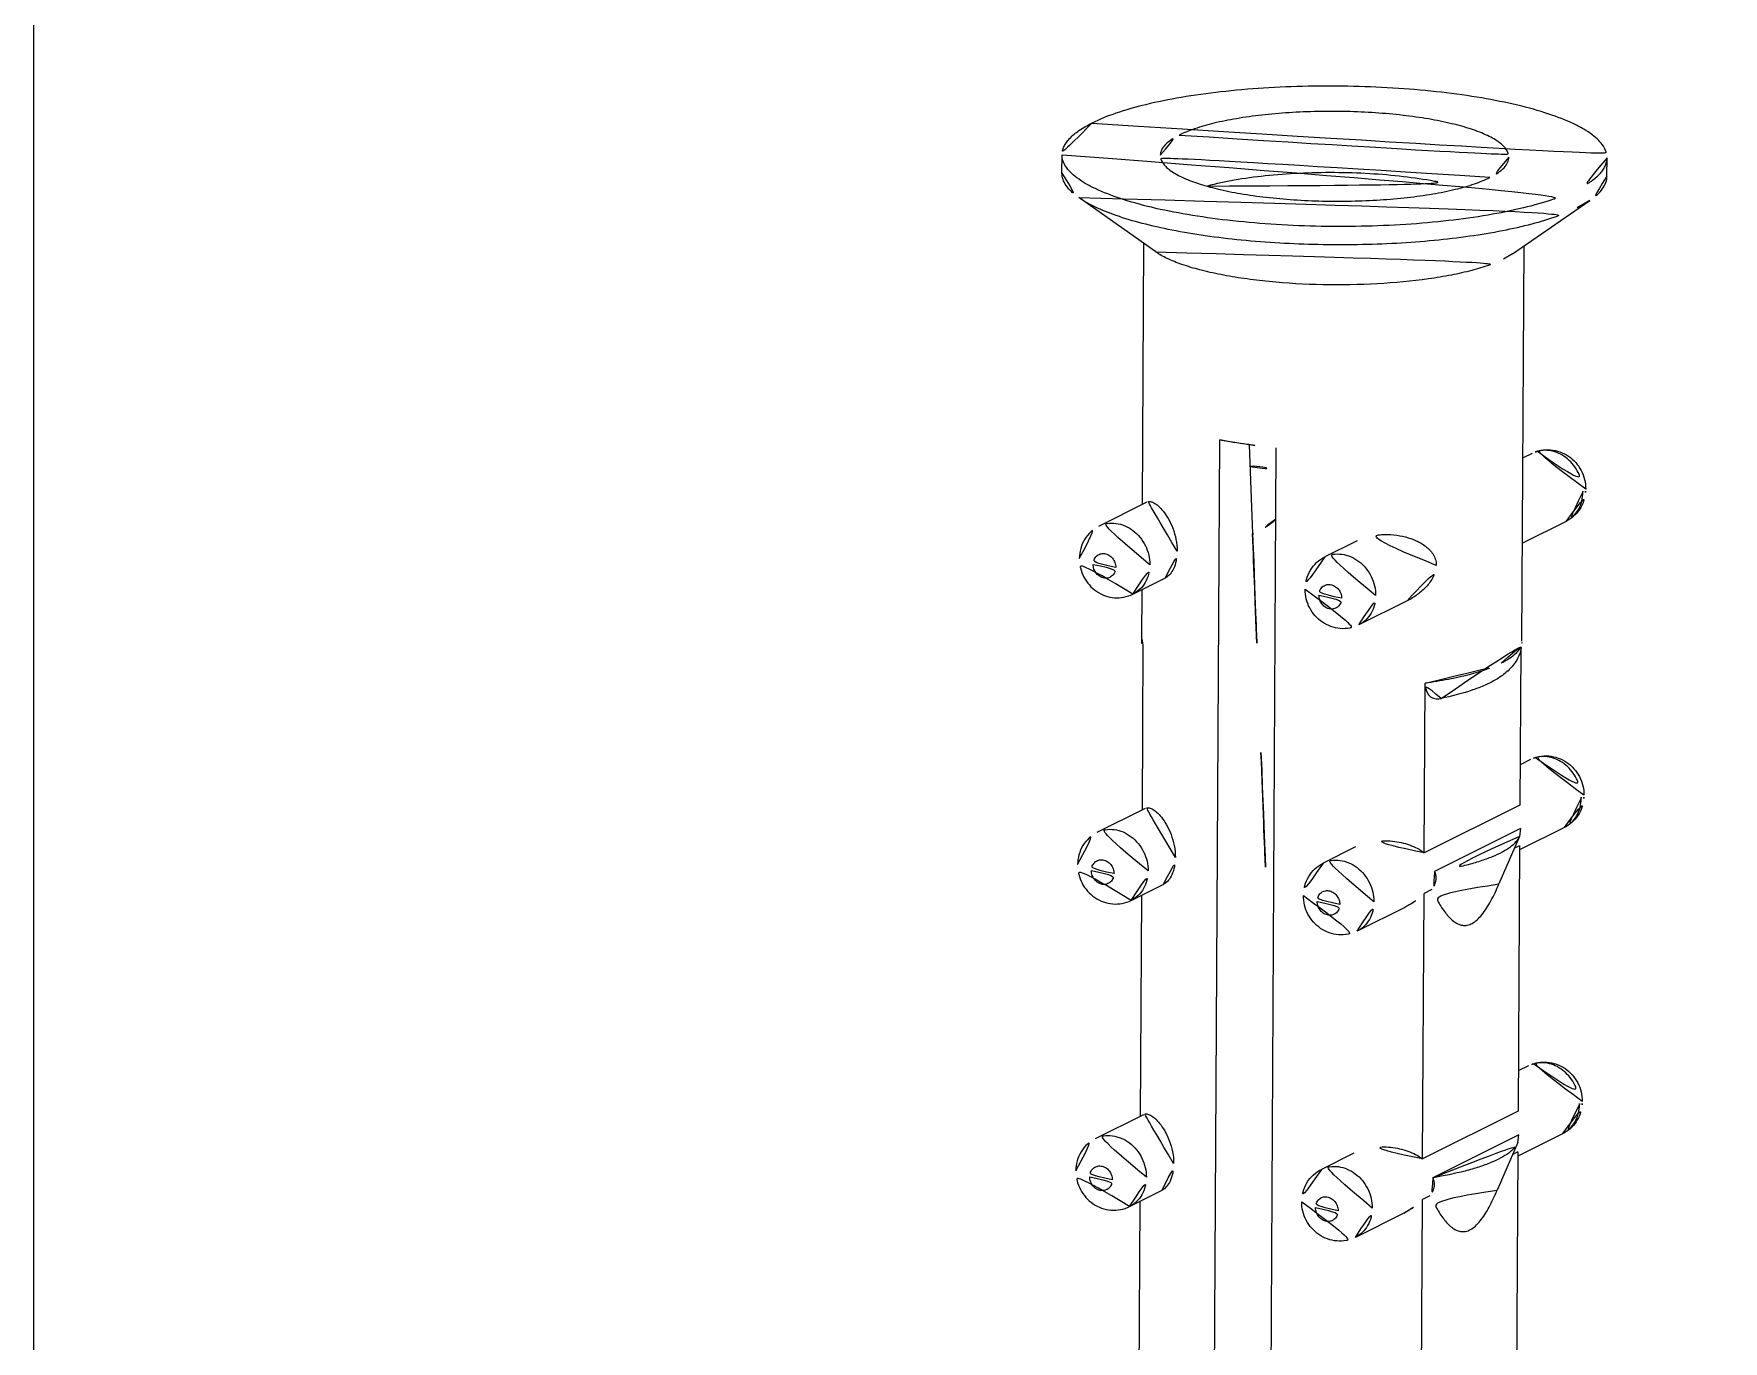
# Model space of a CAD drawing. Extents: x 16296660632 to 16296679688, y -37409620961 to -37409616551.
# Drawn here: x 16296679133.55 to 16296679160.21, y -37409617701.56 to -37409617680.94 of the extents above; entities that cross this region are included whole.
import ezdxf

# ---------------------------------------------------------------- set-up
doc = ezdxf.new("R2010")
doc.units = 0
doc.header["$LTSCALE"] = 10
doc.header["$MEASUREMENT"] = 0
doc.layers.get('0').update_dxf_attribs({"linetype": 'CONTINUOUS'})
doc.layers.add('02___PRT_ALL_AXES', color=7, linetype='CONTINUOUS')

msp = doc.modelspace()

# ---------------------------------------------------------------- linework, layer by layer
at = {"color": 7, "linetype": 'Continuous'}
for p, q in [((16296679152.10083, -37409617716.62088), (16296679152.265369, -37409617687.343742)), ((16296679152.729971, -37409617687.418373), (16296679152.78302, -37409617688.822746)), ((16296679152.991671, -37409617716.742577), (16296679153.15621, -37409617687.465439)), ((16296679151.03348, -37409617690.484352), (16296679151.05298, -37409617690.573547)), ((16296679157.033381, -37409617690.518806), (16296679157.033381, -37409617690.518066)), ((16296679157.010691, -37409617693.474113), (16296679155.65484, -37409617694.15184)), ((16296679157.010691, -37409617693.474113), (16296679156.99596, -37409617693.597717)), ((16296679156.995991, -37409617693.597557), (16296679156.670799, -37409617694.348938)), ((16296679156.995251, -37409617693.744698), (16296679156.91493, -37409617693.784843)), ((16296679155.6089, -37409617694.437668), (16296679155.48852, -37409617694.497841)), ((16296679156.98354, -37409617698.305313), (16296679155.627689, -37409617698.983047)), ((16296679156.968809, -37409617698.42894), (16296679156.98354, -37409617698.305313)), ((16296679156.96883, -37409617698.428772), (16296679156.64365, -37409617699.180153)), ((16296679156.9681, -37409617698.575897), (16296679156.887779, -37409617698.616051)), ((16296679155.581751, -37409617699.268883), (16296679155.46137, -37409617699.329063))]:
    msp.add_line(p, q, dxfattribs=at)
msp.add_lwpolyline([(16296679186.86693, -37409617723.429443), (16296679133.55056, -37409617723.429443), (16296679133.55056, -37409617641.089737), (16296679186.86693, -37409617641.089737)], close=True)
for centre, radius, start, end in [((16296679157.392731, -37409617687.955231), 0.447859, 105.0907784, 116.5406147), ((16296679157.36285, -37409617688.160843), 0.632541, 359.6900716, 3.3253834), ((16296679157.43458, -37409617688.114418), 0.604471, 354.7316924, 359.6765207), ((16296679156.831949, -37409617690.516869), 0.201441, 350.7530369, 359.4483311), ((16296681129.2013, -37409617615.998993), 1977.757652, 182.210250721, 182.346745411), ((16296679157.36558, -37409617692.786438), 0.447859, 105.0907784, 116.5406147), ((16296679157.335699, -37409617692.99205), 0.632541, 359.6900716, 3.3253834), ((16296679157.407431, -37409617692.945633), 0.604471, 354.7316924, 359.6765207), ((16296679157.33843, -37409617697.617653), 0.447859, 105.0907784, 116.5406147), ((16296679157.30855, -37409617697.823273), 0.632541, 359.6900716, 3.3253834), ((16296679157.38028, -37409617697.77684), 0.604471, 354.7316924, 359.6765207)]:
    msp.add_arc(centre, radius, start, end, dxfattribs=at)
for points, knots in [([(16296679151.626539, -37409617682.533241), (16296679151.70442, -37409617682.494308), (16296679151.88389, -37409617682.423599), (16296679152.18593, -37409617682.339127), (16296679152.53989, -37409617682.268494), (16296679152.93609, -37409617682.213783), (16296679153.36381, -37409617682.176651), (16296679153.81122, -37409617682.158203), (16296679154.26597, -37409617682.158981), (16296679154.715481, -37409617682.17897), (16296679155.14731, -37409617682.21759), (16296679155.549549, -37409617682.273697), (16296679155.911249, -37409617682.345619), (16296679156.222509, -37409617682.431259), (16296679156.44458, -37409617682.515953), (16296679156.58864, -37409617682.591026), (16296679156.673281, -37409617682.646072), (16296679156.740259, -37409617682.70282), (16296679156.789221, -37409617682.761238), (16296679156.81951, -37409617682.821472), (16296679156.826389, -37409617682.863457), (16296679156.826269, -37409617682.8834)], [0, 0, 0, 0, 0.047875552, 0.105682441, 0.172286466, 0.246166262, 0.32549361, 0.408250515, 0.492298473, 0.575455552, 0.655569983, 0.730594545, 0.798663888, 0.858182694, 0.907945264, 0.92896365, 0.947396828, 0.963346738, 0.977068785, 0.989033275, 1, 1, 1, 1]), ([(16296679151.326389, -37409617682.852402), (16296679151.32655, -37409617682.824013), (16296679151.34244, -37409617682.7621), (16296679151.40514, -37409617682.678886), (16296679151.502399, -37409617682.60054), (16296679151.581829, -37409617682.555588), (16296679151.626539, -37409617682.533241)], [0, 0, 0, 0, 0.186145526, 0.403764732, 0.672393075, 1, 1, 1, 1]), ([(16296679156.526131, -37409617683.20256), (16296679156.44824, -37409617683.241493), (16296679156.26877, -37409617683.31221), (16296679155.96673, -37409617683.396683), (16296679155.61277, -37409617683.467323), (16296679155.21657, -37409617683.522034), (16296679154.78886, -37409617683.559151), (16296679154.34145, -37409617683.577606), (16296679153.88669, -37409617683.57682), (16296679153.437189, -37409617683.556831), (16296679153.00535, -37409617683.518219), (16296679152.603109, -37409617683.462097), (16296679152.241421, -37409617683.39019), (16296679151.930149, -37409617683.30455), (16296679151.70808, -37409617683.219849), (16296679151.56403, -37409617683.144783), (16296679151.479389, -37409617683.089737), (16296679151.412399, -37409617683.03299), (16296679151.36344, -37409617682.974571), (16296679151.333151, -37409617682.914337), (16296679151.326269, -37409617682.872337), (16296679151.326389, -37409617682.852402)], [0, 0, 0, 0, 0.047875552, 0.105682441, 0.172286466, 0.246166262, 0.32549361, 0.408250515, 0.492298473, 0.575455552, 0.655569983, 0.730594545, 0.798663888, 0.858182694, 0.907945264, 0.92896365, 0.947396828, 0.963346738, 0.977068785, 0.989033275, 1, 1, 1, 1]), ([(16296679152.06863, -37409617683.338089), (16296679152.208179, -37409617683.300636), (16296679152.511101, -37409617683.236839), (16296679152.994699, -37409617683.17144), (16296679153.522591, -37409617683.13224), (16296679154.07304, -37409617683.120987), (16296679154.6234, -37409617683.138237), (16296679155.151051, -37409617683.183182), (16296679155.63426, -37409617683.253853), (16296679155.93675, -37409617683.320938), (16296679156.076059, -37409617683.359909)], [0, 0, 0, 0, 0.10723184, 0.229384911, 0.361946773, 0.499860382, 0.637792109, 0.770408355, 0.892646223, 1, 1, 1, 1]), ([(16296679156.826269, -37409617682.8834), (16296679156.826111, -37409617682.911797), (16296679156.810221, -37409617682.973701), (16296679156.74752, -37409617683.056923), (16296679156.650261, -37409617683.135262), (16296679156.570829, -37409617683.180222), (16296679156.526131, -37409617683.20256)], [0, 0, 0, 0, 0.186145526, 0.403764732, 0.672393075, 1, 1, 1, 1]), ([(16296679152.265369, -37409617687.343742), (16296679152.40671, -37409617687.371536), (16296679152.702841, -37409617687.419594), (16296679153.001011, -37409617687.45208), (16296679153.15621, -37409617687.465439)], [0, 0, 0, 0, 0.480442195, 1, 1, 1, 1]), ([(16296679158.03904, -37409617688.117844), (16296679158.03933, -37409617688.067223), (16296679158.02714, -37409617687.965393), (16296679157.97278, -37409617687.821854), (16296679157.885679, -37409617687.695381), (16296679157.770901, -37409617687.593842), (16296679157.634871, -37409617687.524094), (16296679157.485821, -37409617687.491577), (16296679157.33379, -37409617687.499573), (16296679157.237419, -37409617687.532173), (16296679157.19261, -37409617687.554558)], [0, 0, 0, 0, 0.125412163, 0.251172451, 0.376846193, 0.502210914, 0.627115299, 0.751613101, 0.875868664, 1, 1, 1, 1]), ([(16296679157.27614, -37409617687.522812), (16296679157.315281, -37409617687.51226), (16296679157.39793, -37409617687.501572), (16296679157.523439, -37409617687.517899), (16296679157.64518, -37409617687.565041), (16296679157.79484, -37409617687.665901), (16296679157.93911, -37409617687.850479), (16296679157.989031, -37409617688.032692), (16296679157.994329, -37409617688.124153)], [0, 0, 0, 0, 0.114836293, 0.232872755, 0.355002748, 0.481207114, 0.740522847, 1, 1, 1, 1]), ([(16296679157.99538, -37409617688.164261), (16296679157.99511, -37409617688.21347), (16296679157.983141, -37409617688.310471), (16296679157.92977, -37409617688.444191), (16296679157.84437, -37409617688.554749), (16296679157.769171, -37409617688.60791), (16296679157.729151, -37409617688.627922)], [0, 0, 0, 0, 0.26305497, 0.516337838, 0.760764768, 1, 1, 1, 1]), ([(16296679157.729151, -37409617688.62793), (16296679157.77187, -37409617688.606583), (16296679157.852131, -37409617688.55233), (16296679157.94722, -37409617688.442841), (16296679158.01174, -37409617688.312714), (16296679158.032089, -37409617688.217781), (16296679158.036501, -37409617688.169922)], [0, 0, 0, 0, 0.24938222, 0.499005027, 0.74905058, 1, 1, 1, 1]), ([(16296679150.04846, -37409617689.212883), (16296679150.04875, -37409617689.160477), (16296679150.062981, -37409617689.055389), (16296679150.12524, -37409617688.909492), (16296679150.224819, -37409617688.786346), (16296679150.31179, -37409617688.726051), (16296679150.358351, -37409617688.702782)], [0, 0, 0, 0, 0.250995241, 0.50113091, 0.750689667, 1, 1, 1, 1]), ([(16296679151.161119, -37409617689.312477), (16296679151.161409, -37409617689.261108), (16296679151.14921, -37409617689.157013), (16296679151.09589, -37409617689.009087), (16296679151.01088, -37409617688.876633), (16296679150.899771, -37409617688.768539), (16296679150.769711, -37409617688.692123), (16296679150.62915, -37409617688.652893), (16296679150.48769, -37409617688.654114), (16296679150.398861, -37409617688.682533), (16296679150.358351, -37409617688.702789)], [0, 0, 0, 0, 0.129451959, 0.261224906, 0.393027892, 0.522644409, 0.648310085, 0.769235401, 0.885888901, 1, 1, 1, 1]), ([(16296679152.78302, -37409617688.822746), (16296679152.79393, -37409617689.110687), (16296679152.837641, -37409617690.262238), (16296679152.881729, -37409617691.413773), (16296679152.91515, -37409617692.277367)], [0, 0, 0, 0, 0.250045396, 1, 1, 1, 1]), ([(16296679150.89489, -37409617689.776154), (16296679150.85008, -37409617689.798553), (16296679150.75371, -37409617689.831146), (16296679150.601669, -37409617689.839127), (16296679150.4526, -37409617689.80661), (16296679150.316549, -37409617689.736847), (16296679150.20178, -37409617689.635277), (16296679150.1147, -37409617689.50882), (16296679150.06035, -37409617689.365303), (16296679150.04817, -37409617689.263481), (16296679150.04846, -37409617689.212883)], [0, 0, 0, 0, 0.124126653, 0.248392657, 0.372910641, 0.497833568, 0.623206885, 0.748876612, 0.874606125, 1, 1, 1, 1]), ([(16296679150.62307, -37409617689.354637), (16296679150.623211, -37409617689.328987), (16296679150.61392, -37409617689.276939), (16296679150.575491, -37409617689.208618), (16296679150.517639, -37409617689.157784), (16296679150.448021, -37409617689.132248), (16296679150.376551, -37409617689.137177), (16296679150.31547, -37409617689.173141), (16296679150.27561, -37409617689.233307), (16296679150.26687, -37409617689.281479), (16296679150.266729, -37409617689.305962)], [0, 0, 0, 0, 0.13222119, 0.266287333, 0.39709956, 0.521213518, 0.638907507, 0.754510424, 0.873783701, 1, 1, 1, 1]), ([(16296679153.92169, -37409617689.18956), (16296679153.875139, -37409617689.21283), (16296679153.78817, -37409617689.273117), (16296679153.68858, -37409617689.396263), (16296679153.62632, -37409617689.54216), (16296679153.612089, -37409617689.647247), (16296679153.611799, -37409617689.699654)], [0, 0, 0, 0, 0.249297278, 0.498857891, 0.749003889, 1, 1, 1, 1]), ([(16296679154.724461, -37409617689.799263), (16296679154.724751, -37409617689.747887), (16296679154.712549, -37409617689.643791), (16296679154.659229, -37409617689.495872), (16296679154.574221, -37409617689.363411), (16296679154.46311, -37409617689.255318), (16296679154.33305, -37409617689.178886), (16296679154.19249, -37409617689.139664), (16296679154.051029, -37409617689.140892), (16296679153.9622, -37409617689.169312), (16296679153.92169, -37409617689.18956)], [0, 0, 0, 0, 0.129451958, 0.261224906, 0.393027891, 0.522644409, 0.648310085, 0.769235401, 0.885888901, 1, 1, 1, 1]), ([(16296679150.266729, -37409617689.305962), (16296679150.26659, -37409617689.331596), (16296679150.275881, -37409617689.383659), (16296679150.31431, -37409617689.451973), (16296679150.37216, -37409617689.502823), (16296679150.44178, -37409617689.528351), (16296679150.51325, -37409617689.523407), (16296679150.574329, -37409617689.487457), (16296679150.614189, -37409617689.427292), (16296679150.622931, -37409617689.379112), (16296679150.62307, -37409617689.354637)], [0, 0, 0, 0, 0.13221819, 0.266285748, 0.397098632, 0.521213565, 0.638908393, 0.75451196, 0.873786294, 1, 1, 1, 1]), ([(16296679150.89488, -37409617689.776154), (16296679150.93491, -37409617689.756126), (16296679151.010111, -37409617689.702972), (16296679151.09551, -37409617689.592407), (16296679151.14888, -37409617689.458687), (16296679151.160839, -37409617689.361687), (16296679151.161119, -37409617689.312477)], [0, 0, 0, 0, 0.239235232, 0.483662162, 0.73694503, 1, 1, 1, 1]), ([(16296679153.611799, -37409617689.699654), (16296679153.611509, -37409617689.750267), (16296679153.623699, -37409617689.852097), (16296679153.678061, -37409617689.995644), (16296679153.76516, -37409617690.122108), (16296679153.87993, -37409617690.223648), (16296679154.01597, -37409617690.293404), (16296679154.16502, -37409617690.325897), (16296679154.317051, -37409617690.317917), (16296679154.41342, -37409617690.285316), (16296679154.458229, -37409617690.262932)], [0, 0, 0, 0, 0.125412162, 0.251172451, 0.376846193, 0.502210914, 0.627115299, 0.751613101, 0.875868664, 1, 1, 1, 1]), ([(16296679153.83007, -37409617689.79274), (16296679153.829929, -37409617689.818382), (16296679153.83922, -37409617689.870438), (16296679153.87764, -37409617689.938751), (16296679153.935499, -37409617689.989601), (16296679154.005119, -37409617690.015129), (16296679154.07659, -37409617690.010193), (16296679154.137671, -37409617689.974243), (16296679154.17753, -37409617689.91407), (16296679154.18627, -37409617689.865891), (16296679154.186411, -37409617689.841423)], [0, 0, 0, 0, 0.132218383, 0.26628557, 0.397098539, 0.521213399, 0.638908307, 0.754511804, 0.873786469, 1, 1, 1, 1]), ([(16296679154.186411, -37409617689.841423), (16296679154.18655, -37409617689.815773), (16296679154.177259, -37409617689.763718), (16296679154.13883, -37409617689.695396), (16296679154.08098, -37409617689.644547), (16296679154.01136, -37409617689.619034), (16296679153.93989, -37409617689.623962), (16296679153.878811, -37409617689.65992), (16296679153.838949, -37409617689.720078), (16296679153.83021, -37409617689.768257), (16296679153.83007, -37409617689.79274)], [0, 0, 0, 0, 0.132221257, 0.26628734, 0.397099522, 0.521213448, 0.638907473, 0.75451043, 0.873783761, 1, 1, 1, 1]), ([(16296679154.45822, -37409617690.262917), (16296679154.498249, -37409617690.242912), (16296679154.57345, -37409617690.189751), (16296679154.65885, -37409617690.079193), (16296679154.712219, -37409617689.945473), (16296679154.72418, -37409617689.848457), (16296679154.724461, -37409617689.799263)], [0, 0, 0, 0, 0.239235232, 0.483662162, 0.73694503, 1, 1, 1, 1]), ([(16296679151.03348, -37409617690.484352), (16296679151.033409, -37409617690.496857), (16296679151.034731, -37409617690.54644), (16296679151.042589, -37409617690.595818), (16296679151.05183, -37409617690.631729)], [0, 0, 0, 0, 0.252143014, 1, 1, 1, 1]), ([(16296679155.759979, -37409617691.420067), (16296679155.918341, -37409617691.38755), (16296679156.144939, -37409617691.330948), (16296679156.42503, -37409617691.226753), (16296679156.60478, -37409617691.139603), (16296679156.73835, -37409617691.051392), (16296679156.83268, -37409617690.968597), (16296679156.896799, -37409617690.897324), (16296679156.952471, -37409617690.816017), (16296679156.996981, -37409617690.724876), (16296679157.026279, -37409617690.624474), (16296679157.03318, -37409617690.553963), (16296679157.033381, -37409617690.518066)], [0, 0, 0, 0, 0.288312346, 0.415172977, 0.532420101, 0.643891525, 0.699359369, 0.755882774, 0.814419349, 0.874526973, 0.936014721, 1, 1, 1, 1]), ([(16296679156.70594, -37409617690.866302), (16296679156.7509, -37409617690.843826), (16296679156.831579, -37409617690.798576), (16296679156.932501, -37409617690.720757), (16296679157.00169, -37409617690.639183), (16296679157.02606, -37409617690.578194), (16296679157.030769, -37409617690.54924)], [0, 0, 0, 0, 0.321918083, 0.590635956, 0.812163078, 1, 1, 1, 1]), ([(16296679155.50716, -37409617691.18203), (16296679155.629459, -37409617691.164902), (16296679155.861441, -37409617691.126938), (16296679156.18618, -37409617691.054573), (16296679156.465389, -37409617690.970993), (16296679156.63238, -37409617690.903069), (16296679156.70594, -37409617690.866302)], [0, 0, 0, 0, 0.297801306, 0.56655152, 0.801708571, 1, 1, 1, 1]), ([(16296679155.759939, -37409617691.420082), (16296679155.733379, -37409617691.425552), (16296679155.69235, -37409617691.429718), (16296679155.638599, -37409617691.420059), (16296679155.59948, -37409617691.402771), (16296679155.563021, -37409617691.372223), (16296679155.53215, -37409617691.325104), (16296679155.51116, -37409617691.259758), (16296679155.507, -37409617691.209541), (16296679155.50716, -37409617691.18203)], [0, 0, 0, 0, 0.1974708, 0.29464256, 0.394971035, 0.505331411, 0.636214856, 0.799643005, 1, 1, 1, 1]), ([(16296679158.01189, -37409617692.949043), (16296679158.012171, -37409617692.898438), (16296679157.99999, -37409617692.796593), (16296679157.945629, -37409617692.653061), (16296679157.85853, -37409617692.526604), (16296679157.74375, -37409617692.425049), (16296679157.607719, -37409617692.355301), (16296679157.45867, -37409617692.322792), (16296679157.306629, -37409617692.33078), (16296679157.21027, -37409617692.363373), (16296679157.165461, -37409617692.385773)], [0, 0, 0, 0, 0.125412163, 0.251172451, 0.376846193, 0.502210914, 0.627115299, 0.751613101, 0.875868664, 1, 1, 1, 1]), ([(16296679157.24898, -37409617692.354027), (16296679157.28813, -37409617692.343483), (16296679157.370781, -37409617692.332779), (16296679157.49629, -37409617692.349113), (16296679157.618031, -37409617692.396248), (16296679157.767679, -37409617692.497124), (16296679157.911949, -37409617692.681686), (16296679157.96188, -37409617692.863907), (16296679157.967171, -37409617692.95536)], [0, 0, 0, 0, 0.114836293, 0.232872755, 0.355002748, 0.481207114, 0.740522847, 1, 1, 1, 1]), ([(16296679157.968229, -37409617692.995483), (16296679157.967951, -37409617693.044678), (16296679157.95599, -37409617693.141693), (16296679157.90262, -37409617693.275398), (16296679157.817221, -37409617693.385963), (16296679157.74202, -37409617693.439133), (16296679157.70199, -37409617693.459137)], [0, 0, 0, 0, 0.26305497, 0.516337838, 0.760764768, 1, 1, 1, 1]), ([(16296679157.702, -37409617693.459137), (16296679157.74472, -37409617693.43779), (16296679157.82498, -37409617693.383537), (16296679157.920059, -37409617693.274063), (16296679157.984591, -37409617693.143913), (16296679158.00493, -37409617693.048988), (16296679158.00935, -37409617693.001129)], [0, 0, 0, 0, 0.24938222, 0.499005027, 0.74905058, 1, 1, 1, 1]), ([(16296679151.13397, -37409617694.143692), (16296679151.13426, -37409617694.092323), (16296679151.122061, -37409617693.988228), (16296679151.068741, -37409617693.840302), (16296679150.98373, -37409617693.707848), (16296679150.87262, -37409617693.599747), (16296679150.742559, -37409617693.523331), (16296679150.601999, -37409617693.4841), (16296679150.460541, -37409617693.485321), (16296679150.37171, -37409617693.513741), (16296679150.3312, -37409617693.533997)], [0, 0, 0, 0, 0.129451959, 0.261224906, 0.393027892, 0.522644409, 0.648310085, 0.769235401, 0.885888901, 1, 1, 1, 1]), ([(16296679150.021311, -37409617694.04409), (16296679150.021601, -37409617693.991692), (16296679150.03583, -37409617693.886597), (16296679150.098089, -37409617693.7407), (16296679150.19767, -37409617693.617554), (16296679150.284639, -37409617693.557259), (16296679150.3312, -37409617693.533989)], [0, 0, 0, 0, 0.250995241, 0.50113091, 0.750689667, 1, 1, 1, 1]), ([(16296679156.99589, -37409617693.597717), (16296679156.98266, -37409617693.628273), (16296679156.93984, -37409617693.690071), (16296679156.846491, -37409617693.770767), (16296679156.720249, -37409617693.847832), (16296679156.56218, -37409617693.920639), (16296679156.37373, -37409617693.988533), (16296679156.07029, -37409617694.075447), (16296679155.82592, -37409617694.123978), (16296679155.65484, -37409617694.15184)], [0, 0, 0, 0, 0.067093248, 0.148631885, 0.247367668, 0.364164632, 0.498855896, 0.650665362, 1, 1, 1, 1]), ([(16296679150.595921, -37409617694.185837), (16296679150.59606, -37409617694.160202), (16296679150.586769, -37409617694.108147), (16296679150.54834, -37409617694.039833), (16296679150.49049, -37409617693.988991), (16296679150.42087, -37409617693.963463), (16296679150.3494, -37409617693.968391), (16296679150.288321, -37409617694.004349), (16296679150.248461, -37409617694.064507), (16296679150.239719, -37409617694.112694), (16296679150.23958, -37409617694.137169)], [0, 0, 0, 0, 0.13222119, 0.266287333, 0.39709956, 0.521213518, 0.638907507, 0.754510424, 0.873783701, 1, 1, 1, 1]), ([(16296679153.894541, -37409617694.020767), (16296679153.84798, -37409617694.044037), (16296679153.761021, -37409617694.104332), (16296679153.66143, -37409617694.22747), (16296679153.599171, -37409617694.373367), (16296679153.58494, -37409617694.478462), (16296679153.58465, -37409617694.530869)], [0, 0, 0, 0, 0.249297278, 0.498857891, 0.749003889, 1, 1, 1, 1]), ([(16296679154.697309, -37409617694.63047), (16296679154.697599, -37409617694.579086), (16296679154.68539, -37409617694.475014), (16296679154.63208, -37409617694.32708), (16296679154.54707, -37409617694.194633), (16296679154.435961, -37409617694.086517), (16296679154.305901, -37409617694.010101), (16296679154.165331, -37409617693.970879), (16296679154.02387, -37409617693.972099), (16296679153.935049, -37409617694.000519), (16296679153.894541, -37409617694.020767)], [0, 0, 0, 0, 0.129451958, 0.261224906, 0.393027891, 0.522644409, 0.648310085, 0.769235401, 0.885888901, 1, 1, 1, 1]), ([(16296679150.867729, -37409617694.607361), (16296679150.822929, -37409617694.629761), (16296679150.726561, -37409617694.662354), (16296679150.57452, -37409617694.670341), (16296679150.425449, -37409617694.637833), (16296679150.2894, -37409617694.568047), (16296679150.174629, -37409617694.466492), (16296679150.087549, -37409617694.340027), (16296679150.033199, -37409617694.19651), (16296679150.021021, -37409617694.094688), (16296679150.021311, -37409617694.04409)], [0, 0, 0, 0, 0.124126653, 0.248392657, 0.372910641, 0.497833568, 0.623206885, 0.748876612, 0.874606125, 1, 1, 1, 1]), ([(16296679150.23958, -37409617694.137169), (16296679150.239441, -37409617694.162811), (16296679150.24873, -37409617694.214867), (16296679150.287161, -37409617694.283188), (16296679150.345011, -37409617694.33403), (16296679150.414631, -37409617694.359573), (16296679150.486099, -37409617694.354622), (16296679150.54718, -37409617694.318657), (16296679150.58704, -37409617694.258507), (16296679150.595779, -37409617694.210327), (16296679150.595921, -37409617694.185837)], [0, 0, 0, 0, 0.132221131, 0.266287173, 0.397099323, 0.521213199, 0.638907094, 0.754510036, 0.873782984, 1, 1, 1, 1]), ([(16296679150.867729, -37409617694.607353), (16296679150.907761, -37409617694.587341), (16296679150.98295, -37409617694.53418), (16296679151.068359, -37409617694.423622), (16296679151.121731, -37409617694.289902), (16296679151.13369, -37409617694.192902), (16296679151.13397, -37409617694.143692)], [0, 0, 0, 0, 0.239235232, 0.483662162, 0.73694503, 1, 1, 1, 1]), ([(16296679155.65484, -37409617694.15184), (16296679155.664049, -37409617694.171333), (16296679155.67878, -37409617694.214378), (16296679155.681561, -37409617694.287247), (16296679155.65834, -37409617694.365471), (16296679155.627451, -37409617694.413979), (16296679155.6089, -37409617694.437668)], [0, 0, 0, 0, 0.211627653, 0.441487896, 0.704516923, 1, 1, 1, 1]), ([(16296679153.58465, -37409617694.530869), (16296679153.58436, -37409617694.581467), (16296679153.59655, -37409617694.683319), (16296679153.650909, -37409617694.826851), (16296679153.73801, -37409617694.953323), (16296679153.852779, -37409617695.054863), (16296679153.988819, -37409617695.124611), (16296679154.137871, -37409617695.15712), (16296679154.2899, -37409617695.149132), (16296679154.386271, -37409617695.116539), (16296679154.43107, -37409617695.094139)], [0, 0, 0, 0, 0.125412163, 0.251172451, 0.376846193, 0.502210914, 0.627115299, 0.751613101, 0.875868664, 1, 1, 1, 1]), ([(16296679154.15925, -37409617694.672623), (16296679154.159401, -37409617694.64698), (16296679154.15011, -37409617694.594917), (16296679154.111679, -37409617694.526611), (16296679154.053829, -37409617694.475761), (16296679153.984209, -37409617694.450233), (16296679153.912741, -37409617694.45517), (16296679153.85166, -37409617694.491127), (16296679153.81179, -37409617694.551292), (16296679153.803061, -37409617694.599472), (16296679153.802919, -37409617694.623947)], [0, 0, 0, 0, 0.132221257, 0.26628734, 0.397099522, 0.521213448, 0.638907473, 0.75451043, 0.873783761, 1, 1, 1, 1]), ([(16296679156.668659, -37409617694.353897), (16296679156.63014, -37409617694.442978), (16296679156.569771, -37409617694.571808), (16296679156.477079, -37409617694.730263), (16296679156.4058, -37409617694.831268), (16296679156.331091, -37409617694.913307), (16296679156.253111, -37409617694.972122), (16296679156.17234, -37409617695.003708), (16296679156.09202, -37409617695.004936), (16296679156.017, -37409617694.979683), (16296679155.948, -37409617694.934593), (16296679155.883619, -37409617694.874496), (16296679155.800591, -37409617694.775749), (16296679155.706619, -37409617694.629662), (16296679155.64106, -37409617694.503891), (16296679155.6089, -37409617694.437668)], [0, 0, 0, 0, 0.173087809, 0.253248541, 0.327149648, 0.39319113, 0.450410232, 0.499910326, 0.545212741, 0.590633428, 0.638989322, 0.691185098, 0.747191114, 0.868708797, 1, 1, 1, 1]), ([(16296679153.802919, -37409617694.623947), (16296679153.80278, -37409617694.64959), (16296679153.812071, -37409617694.701653), (16296679153.850491, -37409617694.769974), (16296679153.90835, -37409617694.820808), (16296679153.97797, -37409617694.846336), (16296679154.04944, -37409617694.8414), (16296679154.110519, -37409617694.805443), (16296679154.150379, -37409617694.745293), (16296679154.159121, -37409617694.697113), (16296679154.15925, -37409617694.672623)], [0, 0, 0, 0, 0.13222205, 0.266287787, 0.397099981, 0.521213768, 0.638907688, 0.75451057, 0.873783815, 1, 1, 1, 1]), ([(16296679154.43107, -37409617695.094131), (16296679154.4711, -37409617695.07412), (16296679154.546289, -37409617695.020958), (16296679154.631701, -37409617694.9104), (16296679154.685061, -37409617694.77668), (16296679154.697029, -37409617694.67968), (16296679154.697309, -37409617694.63047)], [0, 0, 0, 0, 0.239235232, 0.483662162, 0.73694503, 1, 1, 1, 1]), ([(16296679157.984739, -37409617697.780251), (16296679157.98502, -37409617697.729637), (16296679157.972839, -37409617697.6278), (16296679157.91847, -37409617697.484268), (16296679157.831381, -37409617697.357803), (16296679157.7166, -37409617697.256264), (16296679157.58057, -37409617697.186508), (16296679157.431511, -37409617697.153999), (16296679157.27948, -37409617697.161987), (16296679157.183121, -37409617697.19458), (16296679157.138309, -37409617697.21698)], [0, 0, 0, 0, 0.125412163, 0.251172451, 0.376846193, 0.502210914, 0.627115299, 0.751613101, 0.875868664, 1, 1, 1, 1]), ([(16296679157.22183, -37409617697.185226), (16296679157.260981, -37409617697.174683), (16296679157.34363, -37409617697.163986), (16296679157.469139, -37409617697.180313), (16296679157.590879, -37409617697.227463), (16296679157.74053, -37409617697.328323), (16296679157.8848, -37409617697.512901), (16296679157.934731, -37409617697.695107), (16296679157.94002, -37409617697.786568)], [0, 0, 0, 0, 0.114836293, 0.232872755, 0.355002748, 0.481207114, 0.740522847, 1, 1, 1, 1]), ([(16296679157.67485, -37409617698.290352), (16296679157.717569, -37409617698.268997), (16296679157.797819, -37409617698.214737), (16296679157.89291, -37409617698.105263), (16296679157.957439, -37409617697.975128), (16296679157.977779, -37409617697.880203), (16296679157.982189, -37409617697.832336)], [0, 0, 0, 0, 0.24938222, 0.499005027, 0.74905058, 1, 1, 1, 1]), ([(16296679157.94108, -37409617697.826683), (16296679157.9408, -37409617697.875893), (16296679157.928841, -37409617697.972893), (16296679157.875469, -37409617698.106613), (16296679157.79007, -37409617698.217171), (16296679157.71487, -37409617698.270332), (16296679157.674841, -37409617698.290337)], [0, 0, 0, 0, 0.26305497, 0.516337838, 0.760764768, 1, 1, 1, 1]), ([(16296679151.106819, -37409617698.974899), (16296679151.107109, -37409617698.923531), (16296679151.0949, -37409617698.819443), (16296679151.04159, -37409617698.671509), (16296679150.956579, -37409617698.539047), (16296679150.845461, -37409617698.430962), (16296679150.71541, -37409617698.354538), (16296679150.574841, -37409617698.315308), (16296679150.43338, -37409617698.316544), (16296679150.344561, -37409617698.344963), (16296679150.30405, -37409617698.365196)], [0, 0, 0, 0, 0.129451959, 0.261224906, 0.393027892, 0.522644409, 0.648310085, 0.769235401, 0.885888901, 1, 1, 1, 1]), ([(16296679149.99416, -37409617698.875298), (16296679149.99445, -37409617698.822899), (16296679150.008671, -37409617698.717812), (16296679150.07093, -37409617698.571907), (16296679150.170521, -37409617698.448769), (16296679150.25749, -37409617698.388474), (16296679150.30405, -37409617698.365196)], [0, 0, 0, 0, 0.250995241, 0.50113091, 0.750689667, 1, 1, 1, 1]), ([(16296679155.627689, -37409617698.983047), (16296679155.798771, -37409617698.955193), (16296679156.04314, -37409617698.906647), (16296679156.346581, -37409617698.819733), (16296679156.535021, -37409617698.751846), (16296679156.6931, -37409617698.679047), (16296679156.81933, -37409617698.60199), (16296679156.912689, -37409617698.521278), (16296679156.955509, -37409617698.459488), (16296679156.96874, -37409617698.428932)], [0, 0, 0, 0, 0.349334638, 0.501144104, 0.635835368, 0.752632332, 0.851368115, 0.932906752, 1, 1, 1, 1]), ([(16296679150.56876, -37409617699.017059), (16296679150.568911, -37409617698.991417), (16296679150.55962, -37409617698.939362), (16296679150.521191, -37409617698.87104), (16296679150.463341, -37409617698.820198), (16296679150.393721, -37409617698.794662), (16296679150.32225, -37409617698.799606), (16296679150.261169, -37409617698.835564), (16296679150.2213, -37409617698.895721), (16296679150.21257, -37409617698.943901), (16296679150.212429, -37409617698.968384)], [0, 0, 0, 0, 0.13222119, 0.266287333, 0.39709956, 0.521213518, 0.638907507, 0.754510424, 0.873783701, 1, 1, 1, 1]), ([(16296679153.86739, -37409617698.851967), (16296679153.820829, -37409617698.875252), (16296679153.73386, -37409617698.935539), (16296679153.634279, -37409617699.058693), (16296679153.57201, -37409617699.204582), (16296679153.557791, -37409617699.309677), (16296679153.557489, -37409617699.362083)], [0, 0, 0, 0, 0.249297278, 0.498857891, 0.749003889, 1, 1, 1, 1]), ([(16296679154.670151, -37409617699.461678), (16296679154.670441, -37409617699.410309), (16296679154.658239, -37409617699.306213), (16296679154.604931, -37409617699.158287), (16296679154.519911, -37409617699.025833), (16296679154.4088, -37409617698.91774), (16296679154.278749, -37409617698.841316), (16296679154.13818, -37409617698.802094), (16296679153.996719, -37409617698.803307), (16296679153.9079, -37409617698.831734), (16296679153.86739, -37409617698.851982)], [0, 0, 0, 0, 0.129451958, 0.261224906, 0.393027891, 0.522644409, 0.648310085, 0.769235401, 0.885888901, 1, 1, 1, 1]), ([(16296679150.84058, -37409617699.438583), (16296679150.79578, -37409617699.460968), (16296679150.699409, -37409617699.493561), (16296679150.547371, -37409617699.501549), (16296679150.3983, -37409617699.469032), (16296679150.262251, -37409617699.399261), (16296679150.14747, -37409617699.297707), (16296679150.0604, -37409617699.171227), (16296679150.00605, -37409617699.027733), (16296679149.99387, -37409617698.925903), (16296679149.99416, -37409617698.875298)], [0, 0, 0, 0, 0.124126653, 0.248392657, 0.372910641, 0.497833568, 0.623206885, 0.748876612, 0.874606125, 1, 1, 1, 1]), ([(16296679150.212429, -37409617698.968384), (16296679150.21229, -37409617698.994034), (16296679150.221581, -37409617699.046082), (16296679150.26, -37409617699.114403), (16296679150.31786, -37409617699.165253), (16296679150.38748, -37409617699.190773), (16296679150.45895, -37409617699.185837), (16296679150.520029, -37409617699.149879), (16296679150.559891, -37409617699.089706), (16296679150.56863, -37409617699.041527), (16296679150.56876, -37409617699.017059)], [0, 0, 0, 0, 0.13222119, 0.266287333, 0.39709956, 0.521213518, 0.638907507, 0.754510424, 0.873783701, 1, 1, 1, 1]), ([(16296679150.84058, -37409617699.438568), (16296679150.88061, -37409617699.418549), (16296679150.955799, -37409617699.365387), (16296679151.04121, -37409617699.254829), (16296679151.09457, -37409617699.121117), (16296679151.106541, -37409617699.024109), (16296679151.106819, -37409617698.974899)], [0, 0, 0, 0, 0.239235232, 0.483662162, 0.73694503, 1, 1, 1, 1]), ([(16296679155.627689, -37409617698.983047), (16296679155.63689, -37409617699.002518), (16296679155.651621, -37409617699.045563), (16296679155.65444, -37409617699.118439), (16296679155.631189, -37409617699.196678), (16296679155.60029, -37409617699.245193), (16296679155.581751, -37409617699.268883)], [0, 0, 0, 0, 0.211465199, 0.441327156, 0.704593952, 1, 1, 1, 1]), ([(16296679153.557489, -37409617699.362083), (16296679153.557211, -37409617699.412682), (16296679153.569401, -37409617699.514526), (16296679153.62376, -37409617699.658058), (16296679153.710859, -37409617699.784523), (16296679153.82563, -37409617699.88607), (16296679153.96166, -37409617699.955818), (16296679154.11072, -37409617699.988327), (16296679154.262751, -37409617699.980339), (16296679154.359119, -37409617699.947746), (16296679154.403919, -37409617699.925346)], [0, 0, 0, 0, 0.125412162, 0.251172451, 0.376846193, 0.502210914, 0.627115299, 0.751613101, 0.875868664, 1, 1, 1, 1]), ([(16296679154.132099, -37409617699.503838), (16296679154.13225, -37409617699.478203), (16296679154.122959, -37409617699.426132), (16296679154.08453, -37409617699.357819), (16296679154.02668, -37409617699.306976), (16296679153.95706, -37409617699.281441), (16296679153.88559, -37409617699.286377), (16296679153.824511, -37409617699.322342), (16296679153.784639, -37409617699.3825), (16296679153.775909, -37409617699.430679), (16296679153.77577, -37409617699.455162)], [0, 0, 0, 0, 0.132221257, 0.26628734, 0.397099522, 0.521213448, 0.638907473, 0.75451043, 0.873783761, 1, 1, 1, 1]), ([(16296679156.64151, -37409617699.185112), (16296679156.602989, -37409617699.274193), (16296679156.54262, -37409617699.403023), (16296679156.44993, -37409617699.561478), (16296679156.378651, -37409617699.662483), (16296679156.30394, -37409617699.744522), (16296679156.22596, -37409617699.803337), (16296679156.145189, -37409617699.834923), (16296679156.064871, -37409617699.836159), (16296679155.989849, -37409617699.81089), (16296679155.920851, -37409617699.765808), (16296679155.856461, -37409617699.705711), (16296679155.773439, -37409617699.606956), (16296679155.67947, -37409617699.460869), (16296679155.613911, -37409617699.335098), (16296679155.581751, -37409617699.268883)], [0, 0, 0, 0, 0.173087809, 0.253248541, 0.327149648, 0.39319113, 0.450410232, 0.499910326, 0.545212741, 0.590633428, 0.638989322, 0.691185098, 0.747191114, 0.868708797, 1, 1, 1, 1]), ([(16296679153.77577, -37409617699.455162), (16296679153.775631, -37409617699.480797), (16296679153.78492, -37409617699.53286), (16296679153.823339, -37409617699.601173), (16296679153.881201, -37409617699.652023), (16296679153.950821, -37409617699.677551), (16296679154.022289, -37409617699.672623), (16296679154.08337, -37409617699.636658), (16296679154.12323, -37409617699.576492), (16296679154.131969, -37409617699.528313), (16296679154.132099, -37409617699.503838)], [0, 0, 0, 0, 0.132221257, 0.26628734, 0.397099522, 0.521213448, 0.638907473, 0.75451043, 0.873783761, 1, 1, 1, 1]), ([(16296679154.403919, -37409617699.925346), (16296679154.443939, -37409617699.905327), (16296679154.51914, -37409617699.852173), (16296679154.604549, -37409617699.741608), (16296679154.657909, -37409617699.607887), (16296679154.66988, -37409617699.510887), (16296679154.670151, -37409617699.461678)], [0, 0, 0, 0, 0.239235232, 0.483662162, 0.73694503, 1, 1, 1, 1])]:
    msp.add_open_spline(points, degree=3, knots=knots, dxfattribs=at)
at = {"layer": '02___PRT_ALL_AXES', "color": 7, "linetype": 'Continuous'}
for p, q in [((16296679149.774771, -37409617683.133614), (16296679149.7764, -37409617682.843727)), ((16296679158.37464, -37409617683.181938), (16296679158.376261, -37409617682.892067)), ((16296679151.25371, -37409617684.375977), (16296679150.03907, -37409617683.518929)), ((16296679156.881821, -37409617684.407623), (16296679158.10602, -37409617683.56427)), ((16296679158.10602, -37409617683.56427), (16296679157.905291, -37409617683.681061)), ((16296679151.04542, -37409617688.359337), (16296679151.068541, -37409617684.245331)), ((16296679156.881821, -37409617684.407623), (16296679156.741779, -37409617684.489098)), ((16296679157.033381, -37409617690.518066), (16296679157.068451, -37409617684.279053)), ((16296679157.19261, -37409617687.554558), (16296679157.049641, -37409617687.62603)), ((16296679150.358351, -37409617688.702782), (16296679151.12112, -37409617688.321503)), ((16296679157.729151, -37409617688.62793), (16296679157.04208, -37409617688.971367)), ((16296679152.783409, -37409617688.832161), (16296679152.80386, -37409617688.821938)), ((16296679154.43434, -37409617688.933296), (16296679153.92169, -37409617689.18956)), ((16296679150.89489, -37409617689.776154), (16296679151.407681, -37409617689.519829)), ((16296679151.03348, -37409617690.484352), (16296679151.037861, -37409617689.704681)), ((16296679155.22098, -37409617689.88166), (16296679154.458229, -37409617690.262932)), ((16296679151.05298, -37409617690.573547), (16296679151.03833, -37409617693.180527)), ((16296679157.012739, -37409617690.63221), (16296679156.99885, -37409617693.10376)), ((16296679155.492121, -37409617693.856911), (16296679155.50716, -37409617691.18203)), ((16296679157.165461, -37409617692.385773), (16296679157.00243, -37409617692.467262)), ((16296679150.3312, -37409617693.533989), (16296679151.093981, -37409617693.15271)), ((16296679156.99885, -37409617693.10376), (16296679155.492121, -37409617693.856911)), ((16296679157.702, -37409617693.459137), (16296679156.994869, -37409617693.812607)), ((16296679154.407101, -37409617693.764557), (16296679153.894541, -37409617694.020767)), ((16296679156.995251, -37409617693.744698), (16296679156.971701, -37409617697.934967)), ((16296679150.867729, -37409617694.607361), (16296679151.38043, -37409617694.351089)), ((16296679151.030769, -37409617694.525871), (16296679151.011181, -37409617698.011726)), ((16296679155.46497, -37409617698.688118), (16296679155.48852, -37409617694.497841)), ((16296679155.19385, -37409617694.71286), (16296679154.43107, -37409617695.094139)), ((16296679157.138309, -37409617697.21698), (16296679156.975281, -37409617697.298477)), ((16296679150.30405, -37409617698.365196), (16296679151.06683, -37409617697.983917)), ((16296679156.971701, -37409617697.934967), (16296679155.46497, -37409617698.688118)), ((16296679157.67485, -37409617698.290352), (16296679156.96771, -37409617698.643822)), ((16296679156.9681, -37409617698.575897), (16296679156.94455, -37409617702.766182)), ((16296679154.37995, -37409617698.595772), (16296679153.86739, -37409617698.851967)), ((16296679150.84058, -37409617699.438583), (16296679151.35327, -37409617699.182297)), ((16296679151.00362, -37409617699.357079), (16296679150.98403, -37409617702.842941)), ((16296679155.43782, -37409617703.519333), (16296679155.46137, -37409617699.329063)), ((16296679155.1667, -37409617699.544083), (16296679154.403919, -37409617699.925346))]:
    msp.add_line(p, q, dxfattribs=at)
for points, knots in [([(16296679150.245741, -37409617682.34462), (16296679150.367531, -37409617682.283737), (16296679150.648161, -37409617682.173172), (16296679151.12043, -37409617682.041092), (16296679151.673889, -37409617681.930641), (16296679152.293409, -37409617681.845093), (16296679152.9622, -37409617681.787041), (16296679153.661791, -37409617681.758186), (16296679154.37286, -37409617681.759407), (16296679155.07572, -37409617681.790672), (16296679155.75095, -37409617681.851051), (16296679156.37991, -37409617681.938782), (16296679156.945471, -37409617682.051239), (16296679157.43218, -37409617682.18515), (16296679157.779421, -37409617682.317589), (16296679158.00466, -37409617682.434982), (16296679158.137011, -37409617682.521027), (16296679158.241751, -37409617682.609772), (16296679158.31831, -37409617682.701118), (16296679158.365669, -37409617682.795303), (16296679158.376419, -37409617682.860947), (16296679158.37624, -37409617682.892143)], [0, 0, 0, 0, 0.047875552, 0.105682441, 0.172286466, 0.246166262, 0.32549361, 0.408250515, 0.492298473, 0.575455552, 0.655569983, 0.730594545, 0.798663888, 0.858182694, 0.907945264, 0.92896365, 0.947396828, 0.963346738, 0.977068785, 0.989033275, 1, 1, 1, 1]), ([(16296679150.245741, -37409617682.34462), (16296679150.17585, -37409617682.379547), (16296679150.051769, -37409617682.449799), (16296679149.918539, -37409617682.556953), (16296679149.843969, -37409617682.646492), (16296679149.805559, -37409617682.711258), (16296679149.78203, -37409617682.777061), (16296679149.77655, -37409617682.821854), (16296679149.776421, -37409617682.843674)], [0, 0, 0, 0, 0.327021374, 0.595169581, 0.709531086, 0.81308833, 0.908677352, 1, 1, 1, 1]), ([(16296679149.776421, -37409617682.843674), (16296679149.776239, -37409617682.874863), (16296679149.786989, -37409617682.940514), (16296679149.834351, -37409617683.034691), (16296679149.91091, -37409617683.126038), (16296679150.01565, -37409617683.214767), (16296679150.148001, -37409617683.300827), (16296679150.373249, -37409617683.418221), (16296679150.72048, -37409617683.550652), (16296679151.20719, -37409617683.68457), (16296679151.772751, -37409617683.79702), (16296679152.401711, -37409617683.884758), (16296679153.076941, -37409617683.945137), (16296679153.77981, -37409617683.976387), (16296679154.49087, -37409617683.977623), (16296679155.19046, -37409617683.948769), (16296679155.859249, -37409617683.890717), (16296679156.478769, -37409617683.805161), (16296679157.03223, -37409617683.69471), (16296679157.504511, -37409617683.562637), (16296679157.785139, -37409617683.452057), (16296679157.906919, -37409617683.39119)], [0, 0, 0, 0, 0.010966725, 0.022931215, 0.036653262, 0.052603172, 0.07103635, 0.092054736, 0.141817306, 0.201336112, 0.269405455, 0.344430017, 0.424544448, 0.507701527, 0.591749485, 0.67450639, 0.753833738, 0.827713534, 0.894317559, 0.952124448, 1, 1, 1, 1]), ([(16296679158.37624, -37409617682.892143), (16296679158.37612, -37409617682.913963), (16296679158.37064, -37409617682.958748), (16296679158.347111, -37409617683.024544), (16296679158.308701, -37409617683.08931), (16296679158.234119, -37409617683.178864), (16296679158.100889, -37409617683.286003), (16296679157.97682, -37409617683.356247), (16296679157.906919, -37409617683.39119)], [0, 0, 0, 0, 0.091322648, 0.186911669, 0.290468914, 0.404830419, 0.672978626, 1, 1, 1, 1]), ([(16296679149.77479, -37409617683.133614), (16296679149.774611, -37409617683.16671), (16296679149.78688, -37409617683.236763), (16296679149.84038, -37409617683.336517), (16296679149.92635, -37409617683.43293), (16296679149.99855, -37409617683.490341), (16296679150.03907, -37409617683.518929)], [0, 0, 0, 0, 0.205031678, 0.430850317, 0.69280398, 1, 1, 1, 1]), ([(16296679158.374611, -37409617683.181938), (16296679158.37443, -37409617683.215027), (16296679158.36138, -37409617683.284927), (16296679158.30678, -37409617683.384071), (16296679158.21974, -37409617683.47953), (16296679158.146851, -37409617683.536118), (16296679158.105989, -37409617683.564262)], [0, 0, 0, 0, 0.204978501, 0.430720612, 0.692642825, 1, 1, 1, 1]), ([(16296679150.03907, -37409617683.518929), (16296679150.11965, -37409617683.575783), (16296679150.31291, -37409617683.682259), (16296679150.64934, -37409617683.815559), (16296679151.05628, -37409617683.936096), (16296679151.52557, -37409617684.041107), (16296679152.04784, -37409617684.128311), (16296679152.816601, -37409617684.220093), (16296679153.824881, -37409617684.276962), (16296679154.842489, -37409617684.26091), (16296679155.6397, -37409617684.201736), (16296679156.1975, -37409617684.13652), (16296679156.71109, -37409617684.051407), (16296679157.170031, -37409617683.948303), (16296679157.56485, -37409617683.829437), (16296679157.80113, -37409617683.733131), (16296679157.905291, -37409617683.681061)], [0, 0, 0, 0, 0.036764204, 0.081807141, 0.134746461, 0.194816824, 0.260995282, 0.332068642, 0.483379437, 0.637104275, 0.71113424, 0.781344975, 0.846409165, 0.905141493, 0.956584097, 1, 1, 1, 1]), ([(16296679151.25371, -37409617684.375977), (16296679151.309931, -37409617684.415657), (16296679151.44478, -37409617684.489922), (16296679151.679489, -37409617684.582939), (16296679151.96339, -37409617684.667038), (16296679152.29081, -37409617684.740288), (16296679152.65518, -37409617684.801132), (16296679153.191521, -37409617684.865173), (16296679153.89502, -37409617684.904877), (16296679154.736231, -37409617684.891449), (16296679155.41363, -37409617684.829437), (16296679155.908609, -37409617684.747498), (16296679156.228809, -37409617684.675537), (16296679156.504259, -37409617684.592621), (16296679156.669109, -37409617684.525421), (16296679156.741779, -37409617684.489098)], [0, 0, 0, 0, 0.036767516, 0.081810204, 0.134749936, 0.194824445, 0.26100481, 0.332079068, 0.483395652, 0.637125736, 0.781337576, 0.846404173, 0.905137307, 0.956585436, 1, 1, 1, 1]), ([(16296679152.740931, -37409617687.761421), (16296679152.809219, -37409617687.757111), (16296679152.953621, -37409617687.762833), (16296679153.09268, -37409617687.812767), (16296679153.155451, -37409617687.8536)], [0, 0, 0, 0, 0.477501713, 1, 1, 1, 1]), ([(16296679151.5912, -37409617689.097504), (16296679151.591551, -37409617689.0354), (16296679151.57893, -37409617688.911453), (16296679151.528761, -37409617688.738007), (16296679151.457861, -37409617688.588211), (16296679151.37871, -37409617688.470657), (16296679151.301519, -37409617688.387329), (16296679151.23946, -37409617688.340828), (16296679151.19511, -37409617688.320717), (16296679151.16737, -37409617688.31382), (16296679151.142321, -37409617688.313667), (16296679151.127279, -37409617688.318359), (16296679151.120701, -37409617688.321709)], [0, 0, 0, 0, 0.18893117, 0.376116234, 0.546808373, 0.691114058, 0.805486661, 0.89118125, 0.924681345, 0.95303398, 0.977535423, 1, 1, 1, 1]), ([(16296679153.151899, -37409617688.590813), (16296679153.12488, -37409617688.616768), (16296679153.01786, -37409617688.707039), (16296679152.89529, -37409617688.776497), (16296679152.803789, -37409617688.821983)], [0, 0, 0, 0, 0.268314686, 1, 1, 1, 1]), ([(16296679155.679991, -37409617689.321617), (16296679155.68017, -37409617689.289917), (16296679155.671329, -37409617689.227753), (16296679155.6329, -37409617689.144569), (16296679155.5781, -37409617689.075546), (16296679155.491289, -37409617688.999252), (16296679155.3633, -37409617688.926613), (16296679155.1933, -37409617688.868279), (16296679155.009649, -37409617688.835793), (16296679154.75071, -37409617688.829353), (16296679154.5518, -37409617688.874641), (16296679154.4331, -37409617688.933937)], [0, 0, 0, 0, 0.064032378, 0.124563915, 0.182986521, 0.240724125, 0.357118649, 0.47736229, 0.602344146, 0.732014843, 1, 1, 1, 1]), ([(16296679151.405939, -37409617689.520691), (16296679151.46406, -37409617689.491692), (16296679151.53516, -37409617689.395447), (16296679151.58182, -37409617689.243469), (16296679151.590919, -37409617689.148018), (16296679151.5912, -37409617689.097504)], [0, 0, 0, 0, 0.406658984, 0.683746713, 1, 1, 1, 1]), ([(16296679155.222799, -37409617689.88076), (16296679155.278099, -37409617689.852982), (16296679155.384871, -37409617689.788239), (16296679155.503201, -37409617689.68528), (16296679155.5837, -37409617689.587929), (16296679155.65089, -37409617689.480377), (16296679155.67964, -37409617689.384933), (16296679155.679991, -37409617689.321617)], [0, 0, 0, 0, 0.246450856, 0.494856119, 0.620727925, 0.747907443, 1, 1, 1, 1]), ([(16296679151.564051, -37409617693.928711), (16296679151.5644, -37409617693.866623), (16296679151.551781, -37409617693.742691), (16296679151.501619, -37409617693.569283), (16296679151.43075, -37409617693.419487), (16296679151.35161, -37409617693.301949), (16296679151.274429, -37409617693.21859), (16296679151.21237, -37409617693.172081), (16296679151.16802, -37409617693.151947), (16296679151.14028, -37409617693.145027), (16296679151.115219, -37409617693.144867), (16296679151.10018, -37409617693.149551), (16296679151.093599, -37409617693.152901)], [0, 0, 0, 0, 0.188908674, 0.376073293, 0.54675457, 0.691061789, 0.805447283, 0.891159386, 0.924666629, 0.953027635, 0.977533432, 1, 1, 1, 1]), ([(16296679155.492121, -37409617693.856911), (16296679155.423349, -37409617693.802681), (16296679155.301411, -37409617693.74192), (16296679155.127899, -37409617693.692413), (16296679154.842489, -37409617693.64566), (16296679154.58214, -37409617693.677116), (16296679154.405951, -37409617693.765137)], [0, 0, 0, 0, 0.232176021, 0.353206422, 0.477864579, 1, 1, 1, 1]), ([(16296679151.37878, -37409617694.351898), (16296679151.436899, -37409617694.322906), (16296679151.508011, -37409617694.226662), (16296679151.55467, -37409617694.074677), (16296679151.563761, -37409617693.979233), (16296679151.564051, -37409617693.928711)], [0, 0, 0, 0, 0.406664804, 0.683745555, 1, 1, 1, 1]), ([(16296679155.1954, -37409617694.712082), (16296679155.222429, -37409617694.698517), (16296679155.328659, -37409617694.639893), (16296679155.42598, -37409617694.564079), (16296679155.48852, -37409617694.497841)], [0, 0, 0, 0, 0.249256891, 1, 1, 1, 1]), ([(16296679151.5369, -37409617698.759933), (16296679151.537251, -37409617698.69783), (16296679151.52463, -37409617698.573914), (16296679151.47447, -37409617698.40049), (16296679151.403601, -37409617698.250687), (16296679151.324459, -37409617698.133163), (16296679151.247271, -37409617698.049797), (16296679151.185221, -37409617698.003304), (16296679151.140869, -37409617697.983147), (16296679151.113119, -37409617697.97625), (16296679151.08807, -37409617697.976082), (16296679151.07303, -37409617697.980766), (16296679151.066441, -37409617697.984108)], [0, 0, 0, 0, 0.188908674, 0.376073293, 0.54675457, 0.691061789, 0.805447283, 0.891159386, 0.924666629, 0.953027635, 0.977533432, 1, 1, 1, 1]), ([(16296679155.46497, -37409617698.688118), (16296679155.3962, -37409617698.633904), (16296679155.27426, -37409617698.573128), (16296679155.10075, -37409617698.523621), (16296679154.81534, -37409617698.476868), (16296679154.554991, -37409617698.508339), (16296679154.378799, -37409617698.596352)], [0, 0, 0, 0, 0.232176021, 0.353206422, 0.477864579, 1, 1, 1, 1]), ([(16296679151.351629, -37409617699.183113), (16296679151.40975, -37409617699.154114), (16296679151.48086, -37409617699.057877), (16296679151.527519, -37409617698.905891), (16296679151.53661, -37409617698.81044), (16296679151.5369, -37409617698.759933)], [0, 0, 0, 0, 0.406664804, 0.683745555, 1, 1, 1, 1]), ([(16296679155.168249, -37409617699.543297), (16296679155.19528, -37409617699.529732), (16296679155.30151, -37409617699.4711), (16296679155.398821, -37409617699.395287), (16296679155.46137, -37409617699.329063)], [0, 0, 0, 0, 0.249256891, 1, 1, 1, 1])]:
    msp.add_open_spline(points, degree=3, knots=knots, dxfattribs=at)

doc.saveas('drawing.dxf')
